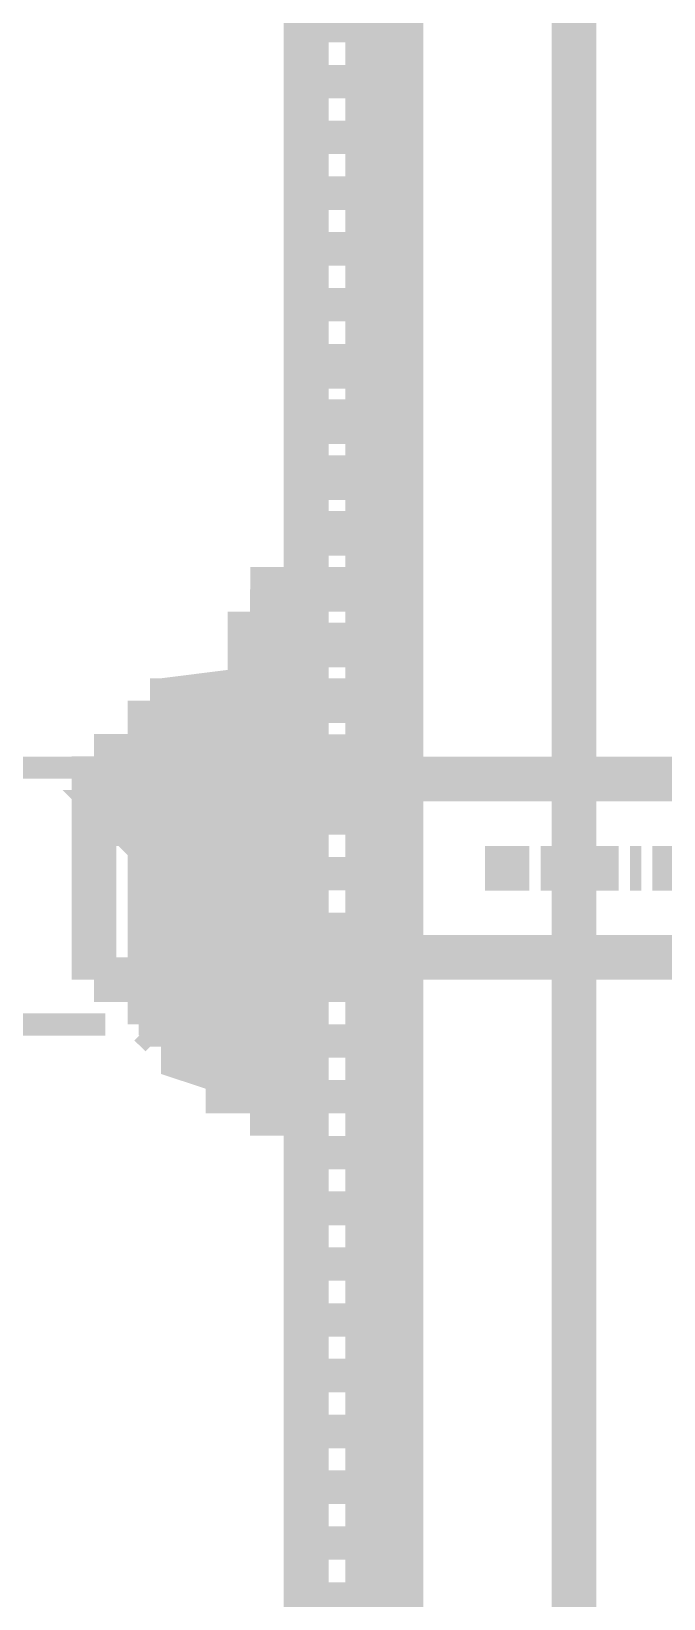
# Model space of a CAD drawing. Extents: x 0.4 to 11.4, y 0.4 to 16.2.
# Drawn here: x 3.1651 to 3.2595, y 8.767 to 9.0011 of the extents above; entities that cross this region are included whole.
import ezdxf

# ---------------------------------------------------------------- set-up
doc = ezdxf.new("R2010")
doc.units = 0
doc.header["$MEASUREMENT"] = 0

msp = doc.modelspace()

# ---------------------------------------------------------------- linework, layer by layer
at = {"color": 0}
for points, const_width in [([(3.21778, 12.6895), (3.21778, 5.34446)], 0.01167), ([(3.20611, 8.70443), (3.20611, 10.3578)], 0.00667), ([(3.2461, 8.70942), (3.2461, 10.3544)], 0.00667), ([(3.20942, 8.99946), (3.20942, 9.00444)], 0.00667), ([(3.20942, 8.9911), (3.20942, 8.9961)], 0.00667), ([(3.20942, 8.98281), (3.20942, 8.98779)], 0.00667), ([(3.20942, 8.97444), (3.20942, 8.97944)], 0.00667), ([(3.20942, 8.9661), (3.20942, 8.97114)], 0.00667), ([(3.20942, 8.95779), (3.20942, 8.96278)], 0.00667), ([(3.20942, 8.94775), (3.20942, 8.95443)], 0.00667), ([(3.20942, 8.93946), (3.20942, 8.94612)], 0.00667), ([(3.20942, 8.9311), (3.20942, 8.93778)], 0.00667), ([(3.20942, 8.92279), (3.20942, 8.92947)], 0.00667), ([(3.20942, 8.91444), (3.20942, 8.92111)], 0.00667), ([(3.20111, 8.91276), (3.20111, 8.91775), (3.20611, 8.91775), (3.20611, 8.91276)], 0.00667), ([(3.19943, 8.91444), (3.19775, 8.91444)], 0.00667), ([(3.19775, 8.83946), (3.19775, 8.91444)], 0.00667), ([(3.19943, 8.83946), (3.20611, 8.83946), (3.20611, 8.91444), (3.19943, 8.91444)], 0.00667), ([(3.19943, 8.91444), (3.19943, 8.83946)], 0.00667), ([(3.20611, 8.91114), (3.19775, 8.91114)], 0.00667), ([(3.20611, 8.91276), (3.20111, 8.91276)], 0.00667), ([(3.20942, 8.90608), (3.20942, 8.91276)], 0.00667), ([(3.20611, 8.90944), (3.20443, 8.90944)], 0.00667), ([(3.20443, 8.90278), (3.20443, 8.90944)], 0.00667), ([(3.20611, 8.84446), (3.20111, 8.84446), (3.20111, 8.90776), (3.20611, 8.90776)], 0.00667), ([(3.20611, 8.84446), (3.20611, 8.90776)], 0.00667), ([(3.19943, 8.90608), (3.19775, 8.90608), (3.19613, 8.90608)], 0.00667), ([(3.19943, 8.90608), (3.19775, 8.90608)], 0.00667), ([(3.20281, 8.90608), (3.20111, 8.90608)], 0.00667), ([(3.20443, 8.90608), (3.20281, 8.90608)], 0.00667), ([(3.20281, 8.90608), (3.20281, 8.89947)], 0.00667), ([(3.20779, 8.90608), (3.20611, 8.90608), (3.20443, 8.90608)], 0.00667), ([(3.20942, 8.89779), (3.20942, 8.90446)], 0.00667), ([(3.19775, 8.90278), (3.18446, 8.9011)], 0.00667), ([(3.19775, 8.90278), (3.19943, 8.90278)], 0.00667), ([(3.18446, 8.9011), (3.18278, 8.9011)], 0.00667), ([(3.18446, 8.9011), (3.18278, 8.9011)], 0.00667), ([(3.18278, 8.9011), (3.18278, 8.85275)], 0.00667), ([(3.18608, 8.89947), (3.18446, 8.89947), (3.18446, 8.9011)], 0.00667), ([(3.18446, 8.9011), (3.18446, 8.89779)], 0.00667), ([(3.18446, 8.9011), (3.18446, 8.85113)], 0.00667), ([(3.18446, 8.89947), (3.18446, 8.89279)], 0.00667), ([(3.18946, 8.9011), (3.18608, 8.89947)], 0.00667), ([(3.18946, 8.9011), (3.18608, 8.89947)], 0.00667), ([(3.18608, 8.89279), (3.18608, 8.89947)], 0.00667), ([(3.18608, 8.89947), (3.18608, 8.89442)], 0.00667), ([(3.18608, 8.89947), (3.18608, 8.89442)], 0.00667), ([(3.19114, 8.89947), (3.19114, 8.89779), (3.19114, 8.89611), (3.19114, 8.89442)], 0.00667), ([(3.20281, 8.9011), (3.19775, 8.89947), (3.19276, 8.9011)], 0.00667), ([(3.19775, 8.89947), (3.19276, 8.9011)], 0.00667), ([(3.19775, 8.9011), (3.20611, 8.9011)], 0.00667), ([(3.19775, 8.9011), (3.19943, 8.9011)], 0.00667), ([(3.19775, 8.89947), (3.19775, 8.89442)], 0.00667), ([(3.19775, 8.89947), (3.19775, 8.89442)], 0.00667), ([(3.20443, 8.89442), (3.20443, 8.9011)], 0.00667), ([(3.19444, 8.89611), (3.19444, 8.89779), (3.19276, 8.89779), (3.19114, 8.89779), (3.18946, 8.89779), (3.18778, 8.89611), (3.18608, 8.89611)], 0.00667), ([(3.19114, 8.89779), (3.18946, 8.89779), (3.18946, 8.89611), (3.18778, 8.89611), (3.18778, 8.89442)], 0.00667), ([(3.19444, 8.89279), (3.19444, 8.89442), (3.19444, 8.89611), (3.19444, 8.89779)], 0.00667), ([(3.18608, 8.89611), (3.18608, 8.89111)], 0.00667), ([(3.18608, 8.89611), (3.18608, 8.89111)], 0.00667), ([(3.18778, 8.89611), (3.18778, 8.89111)], 0.00667), ([(3.19613, 8.89611), (3.19444, 8.89611)], 0.00667), ([(3.19444, 8.89611), (3.19444, 8.89111)], 0.00667), ([(3.19775, 8.89611), (3.19613, 8.89611)], 0.00667), ([(3.19613, 8.89611), (3.19613, 8.89111)], 0.00667), ([(3.19613, 8.89611), (3.19613, 8.89111)], 0.00667), ([(3.20281, 8.89611), (3.20281, 8.89111)], 0.00667), ([(3.20942, 8.88943), (3.20942, 8.89611)], 0.00667), ([(3.18278, 8.89279), (3.17443, 8.89279)], 0.00667), ([(3.17443, 8.85943), (3.17443, 8.89279), (3.17443, 8.86111)], 0.00667), ([(3.18608, 8.89279), (3.18278, 8.89279)], 0.00667), ([(3.18446, 8.89442), (3.18446, 8.88943)], 0.00667), ([(3.18946, 8.89279), (3.18608, 8.89279)], 0.00667), ([(3.18608, 8.89279), (3.18608, 8.88613)], 0.00667), ([(3.18608, 8.89279), (3.18608, 8.88613)], 0.00667), ([(3.19114, 8.89442), (3.18946, 8.89442), (3.18946, 8.89279), (3.18778, 8.89279), (3.18778, 8.89111)], 0.00667), ([(3.18778, 8.89442), (3.18946, 8.89279), (3.19114, 8.89111)], 0.00667), ([(3.18946, 8.89442), (3.18778, 8.89442)], 0.00667), ([(3.19613, 8.89279), (3.19444, 8.89279), (3.19276, 8.89279), (3.19276, 8.89111), (3.19114, 8.89111), (3.19114, 8.89279), (3.18946, 8.89279)], 0.00667), ([(3.18946, 8.89279), (3.18946, 8.88613)], 0.00667), ([(3.19276, 8.89442), (3.19114, 8.89442)], 0.00667), ([(3.19114, 8.89279), (3.19114, 8.89111), (3.19114, 8.88943)], 0.00667), ([(3.19444, 8.88943), (3.19444, 8.89111), (3.19444, 8.89279), (3.19444, 8.89442)], 0.00667), ([(3.19444, 8.89279), (3.19444, 8.88613)], 0.00667), ([(3.19775, 8.89442), (3.19613, 8.89442)], 0.00667), ([(3.19775, 8.88613), (3.19775, 8.89279)], 0.00667), ([(3.19775, 8.89279), (3.19775, 8.88613)], 0.00667), ([(3.20111, 8.89279), (3.20111, 8.89279), (3.19775, 8.89279)], 0.00667), ([(3.19775, 8.89279), (3.19775, 8.88613)], 0.00667), ([(3.19775, 8.89279), (3.19775, 8.88613)], 0.00667), ([(3.20111, 8.89279), (3.20111, 8.88613)], 0.00667), ([(3.20111, 8.89279), (3.20111, 8.88613)], 0.00667), ([(3.20443, 8.88613), (3.20443, 8.89279)], 0.00667), ([(3.17779, 8.88943), (3.17443, 8.88943), (3.17443, 8.89111)], 0.00667), ([(3.18778, 8.89111), (3.18946, 8.88943), (3.18946, 8.88781), (3.19114, 8.88781)], 0.00667), ([(3.18946, 8.89111), (3.18778, 8.89111)], 0.00667), ([(3.19276, 8.89111), (3.19114, 8.89111)], 0.00667), ([(3.19775, 8.89111), (3.19943, 8.89111)], 0.00667), ([(3.20111, 8.88943), (3.20111, 8.89111)], 0.00667), ([(3.17779, 8.89111), (3.05279, 8.89111)], 0.00333), ([(3.17443, 8.88943), (3.17443, 8.88613)], 0.00667), ([(3.18608, 8.88943), (3.1811, 8.88943)], 0.00667), ([(3.18446, 8.88943), (3.18446, 8.88276)], 0.00667), ([(3.18608, 8.88276), (3.18608, 8.88943)], 0.00667), ([(3.18608, 8.88781), (3.18608, 8.88276)], 0.00667), ([(3.18608, 8.88781), (3.18608, 8.88276)], 0.00667), ([(3.18778, 8.88781), (3.18778, 8.88276)], 0.00667), ([(3.19444, 8.88943), (3.18946, 8.88943)], 0.00667), ([(3.19444, 8.88781), (3.19444, 8.88276)], 0.00667), ([(3.38276, 8.88943), (3.19613, 8.88943)], 0.00667), ([(3.19613, 8.88781), (3.19613, 8.88276)], 0.00667), ([(3.19613, 8.88781), (3.19613, 8.88276)], 0.00667), ([(3.20111, 8.88943), (3.19775, 8.88943)], 0.00667), ([(3.20111, 8.88943), (3.20111, 8.88613)], 0.00667), ([(3.20281, 8.88781), (3.20281, 8.88276)], 0.00667), ([(3.17779, 8.88444), (3.17779, 8.88613)], 0.00667), ([(3.17947, 8.88444), (3.1811, 8.88444), (3.1811, 8.88613)], 0.00667), ([(3.18446, 8.88613), (3.18446, 8.88276)], 0.00667), ([(3.19114, 8.88613), (3.18946, 8.88613), (3.18946, 8.88444), (3.18778, 8.88276)], 0.00667), ([(3.20942, 8.88112), (3.20942, 8.88613)], 0.00667), ([(3.1811, 8.88444), (3.17947, 8.88276)], 0.00667), ([(3.19114, 8.88444), (3.19114, 8.88276)], 0.00667), ([(3.19444, 8.87944), (3.19444, 8.88112), (3.19444, 8.88276), (3.19444, 8.88444)], 0.00667), ([(3.17443, 8.88276), (3.17443, 8.87776)], 0.00667), ([(3.19114, 8.87776), (3.19114, 8.88276), (3.18278, 8.88276)], 0.00667), ([(3.18608, 8.88276), (3.18608, 8.87776)], 0.00667), ([(3.18608, 8.88276), (3.18608, 8.87776)], 0.00667), ([(3.18778, 8.88276), (3.18778, 8.88112), (3.18946, 8.88112), (3.18946, 8.87944), (3.19114, 8.87944)], 0.00667), ([(3.18946, 8.88276), (3.18778, 8.88276)], 0.00667), ([(3.18946, 8.88276), (3.18946, 8.87776)], 0.00667), ([(3.19276, 8.88276), (3.19114, 8.88276)], 0.00667), ([(3.19114, 8.88112), (3.19114, 8.87944)], 0.00667), ([(3.19444, 8.88276), (3.19444, 8.87776)], 0.00667), ([(3.19775, 8.87776), (3.19775, 8.88276)], 0.00667), ([(3.19775, 8.88276), (3.19775, 8.87776)], 0.00667), ([(3.19775, 8.88276), (3.19775, 8.87776)], 0.00667), ([(3.19775, 8.88276), (3.19775, 8.87776)], 0.00667), ([(3.20111, 8.88276), (3.20111, 8.87776)], 0.00667), ([(3.20111, 8.88276), (3.20111, 8.87776)], 0.00667), ([(3.20111, 8.88276), (3.20111, 8.87776)], 0.00667), ([(3.20443, 8.87776), (3.20443, 8.88276)], 0.00667), ([(3.18608, 8.87944), (3.18608, 8.87446)], 0.00667), ([(3.18608, 8.87944), (3.18608, 8.87446)], 0.00667), ([(3.18778, 8.87944), (3.18778, 8.87446)], 0.00667), ([(3.19444, 8.87944), (3.19444, 8.87446)], 0.00667), ([(3.19613, 8.87944), (3.19613, 8.87446)], 0.00667), ([(3.19613, 8.87944), (3.19613, 8.87446)], 0.00667), ([(3.20281, 8.87944), (3.20281, 8.87446)], 0.00667), ([(3.20942, 8.87278), (3.20942, 8.87776)], 0.00667), ([(3.23281, 8.87608), (3.23443, 8.87608), (3.23611, 8.87608), (3.23779, 8.87608), (3.23942, 8.87608)], 0.00667), ([(3.2411, 8.87608), (3.24278, 8.87608)], 0.00667), ([(3.24447, 8.87608), (3.2461, 8.87608), (3.24778, 8.87608), (3.24946, 8.87608), (3.25108, 8.87608), (3.25276, 8.87608)], 0.00667), ([(3.25444, 8.87608), (3.25612, 8.87608)], 0.00667), ([(3.25776, 8.87608), (3.25944, 8.87608), (3.26112, 8.87608), (3.26281, 8.87608), (3.26443, 8.87608), (3.26611, 8.87608)], 0.00667), ([(3.17443, 8.87446), (3.17443, 8.86947)], 0.00667), ([(3.18608, 8.87446), (3.18608, 8.86947)], 0.00667), ([(3.18608, 8.87446), (3.18608, 8.86947)], 0.00667), ([(3.19114, 8.87446), (3.18946, 8.87446), (3.18946, 8.87278), (3.18778, 8.87278), (3.18778, 8.8711)], 0.00667), ([(3.18946, 8.87446), (3.18946, 8.86947)], 0.00667), ([(3.19114, 8.86947), (3.19114, 8.87446)], 0.00667), ([(3.19114, 8.87446), (3.19114, 8.87278), (3.19114, 8.8711)], 0.00667), ([(3.19444, 8.87446), (3.19444, 8.86947)], 0.00667), ([(3.19775, 8.86947), (3.19775, 8.87446)], 0.00667), ([(3.19775, 8.87446), (3.19775, 8.86947)], 0.00667), ([(3.19775, 8.87446), (3.19775, 8.86947)], 0.00667), ([(3.19775, 8.87446), (3.19775, 8.86947)], 0.00667), ([(3.20111, 8.87446), (3.20111, 8.86947)], 0.00667), ([(3.20111, 8.87446), (3.20111, 8.86947)], 0.00667), ([(3.20111, 8.87446), (3.20111, 8.86947)], 0.00667), ([(3.20443, 8.86947), (3.20443, 8.87446)], 0.00667), ([(3.19444, 8.86778), (3.19444, 8.86947), (3.19444, 8.8711), (3.19444, 8.87278)], 0.00667), ([(3.19114, 8.86947), (3.18278, 8.86947)], 0.00667), ([(3.18446, 8.86947), (3.18446, 8.86279)], 0.00667), ([(3.18446, 8.86947), (3.18446, 8.86778)], 0.00667), ([(3.18608, 8.8711), (3.18608, 8.8661)], 0.00667), ([(3.18608, 8.8711), (3.18608, 8.8661)], 0.00667), ([(3.18608, 8.86279), (3.18608, 8.86947)], 0.00667), ([(3.18778, 8.8711), (3.18778, 8.86947), (3.18946, 8.86947), (3.18946, 8.86778), (3.19114, 8.86778)], 0.00667), ([(3.18946, 8.8711), (3.18778, 8.8711)], 0.00667), ([(3.18778, 8.8711), (3.18778, 8.8661)], 0.00667), ([(3.19276, 8.8711), (3.19114, 8.8711)], 0.00667), ([(3.19114, 8.86947), (3.19114, 8.86778)], 0.00667), ([(3.19444, 8.8711), (3.19444, 8.8661)], 0.00667), ([(3.19613, 8.8711), (3.19613, 8.8661)], 0.00667), ([(3.19613, 8.8711), (3.19613, 8.8661)], 0.00667), ([(3.20281, 8.8711), (3.20281, 8.8661)], 0.00667), ([(3.20942, 8.86442), (3.20942, 8.86947)], 0.00667), ([(3.17443, 8.8661), (3.17443, 8.86279)], 0.00667), ([(3.18446, 8.86442), (3.18446, 8.85943)], 0.00667), ([(3.18608, 8.8661), (3.18608, 8.86111)], 0.00667), ([(3.18608, 8.8661), (3.18608, 8.86111)], 0.00667), ([(3.19114, 8.86442), (3.18946, 8.86442), (3.18946, 8.86279), (3.18778, 8.86279), (3.18778, 8.86111)], 0.00667), ([(3.18946, 8.8661), (3.18946, 8.85943)], 0.00667), ([(3.19114, 8.86442), (3.19114, 8.86279)], 0.00667), ([(3.19444, 8.8661), (3.19444, 8.85943)], 0.00667), ([(3.19444, 8.85943), (3.19444, 8.86111), (3.19444, 8.86279), (3.19444, 8.86442)], 0.00667), ([(3.19775, 8.86111), (3.19775, 8.8661)], 0.00667), ([(3.19775, 8.8661), (3.19775, 8.86111)], 0.00667), ([(3.19775, 8.8661), (3.19775, 8.86111)], 0.00667), ([(3.19775, 8.8661), (3.19775, 8.86111)], 0.00667), ([(3.20111, 8.8661), (3.20111, 8.85943)], 0.00667), ([(3.20111, 8.8661), (3.20111, 8.86111)], 0.00667), ([(3.20111, 8.8661), (3.20111, 8.86279)], 0.00667), ([(3.20443, 8.86111), (3.20443, 8.8661)], 0.00667), ([(3.17443, 8.86279), (3.17779, 8.86279)], 0.00667), ([(3.17947, 8.86279), (3.17947, 8.86111)], 0.00667), ([(3.1811, 8.86279), (3.18608, 8.86279)], 0.00667), ([(3.18608, 8.86279), (3.18608, 8.85612)], 0.00667), ([(3.18608, 8.86279), (3.18608, 8.85612)], 0.00667), ([(3.18778, 8.86279), (3.18778, 8.85612)], 0.00667), ([(3.18946, 8.86279), (3.19444, 8.86279)], 0.00667), ([(3.19444, 8.86279), (3.19444, 8.85612)], 0.00667), ([(3.38276, 8.86279), (3.19613, 8.86279)], 0.00667), ([(3.19613, 8.86279), (3.19613, 8.85612)], 0.00667), ([(3.19613, 8.86279), (3.19613, 8.85612)], 0.00667), ([(3.19775, 8.86279), (3.19943, 8.86279)], 0.00667), ([(3.19775, 8.86279), (3.20111, 8.86279)], 0.00667), ([(3.20281, 8.86279), (3.20281, 8.85781)], 0.00667), ([(3.17443, 8.86111), (3.17443, 8.85943)], 0.00667), ([(3.18446, 8.86111), (3.18446, 8.85275)], 0.00667), ([(3.18608, 8.85275), (3.18608, 8.86111)], 0.00667), ([(3.19444, 8.85943), (3.19444, 8.86111), (3.19276, 8.86111), (3.19114, 8.86111), (3.18946, 8.86111), (3.18946, 8.85943), (3.18608, 8.85943)], 0.00667), ([(3.18778, 8.86111), (3.18946, 8.85943), (3.18946, 8.85781), (3.19114, 8.85781)], 0.00667), ([(3.18946, 8.86111), (3.18778, 8.86111)], 0.00667), ([(3.19114, 8.86111), (3.18946, 8.86111), (3.18946, 8.85943), (3.18778, 8.85943), (3.18778, 8.85781)], 0.00667), ([(3.19276, 8.86111), (3.19114, 8.86111)], 0.00667), ([(3.19114, 8.86111), (3.19114, 8.85943)], 0.00667), ([(3.19114, 8.86111), (3.19114, 8.85943)], 0.00667), ([(3.19444, 8.85612), (3.19444, 8.85781), (3.19444, 8.85943), (3.19444, 8.86111)], 0.00667), ([(3.20111, 8.85943), (3.20111, 8.86111)], 0.00667), ([(3.20942, 8.85612), (3.20942, 8.86111)], 0.00667), ([(3.17443, 8.85943), (3.17611, 8.85943)], 0.00667), ([(3.17611, 8.85943), (3.1811, 8.85943)], 0.00667), ([(3.17611, 8.85943), (3.17611, 8.85943), (3.17611, 8.85943), (3.17611, 8.85943), (3.17611, 8.85943), (3.17611, 8.85943), (3.17611, 8.85943), (3.17611, 8.85943), (3.17611, 8.85943), (3.17611, 8.85943), (3.17611, 8.85943), (3.17611, 8.85943), (3.17611, 8.85943), (3.17611, 8.85943), (3.17611, 8.85943), (3.17611, 8.85943), (3.17611, 8.85943), (3.17611, 8.85943), (3.17611, 8.85943), (3.17611, 8.85943), (3.17611, 8.85943), (3.17611, 8.85943), (3.17611, 8.85943), (3.17611, 8.85943), (3.17611, 8.85943), (3.17611, 8.85943), (3.17611, 8.85943), (3.17611, 8.85943), (3.17611, 8.85943), (3.17779, 8.85943), (3.17779, 8.85943), (3.17779, 8.85943), (3.17779, 8.85943), (3.17779, 8.85943), (3.17779, 8.85943), (3.17779, 8.85943), (3.17779, 8.85943), (3.17779, 8.85943), (3.17779, 8.85943), (3.17779, 8.85943), (3.17779, 8.85943), (3.17779, 8.85943), (3.17779, 8.85943), (3.17779, 8.85943), (3.17779, 8.85943), (3.17779, 8.85943), (3.17779, 8.85943), (3.17779, 8.85943), (3.17779, 8.85943), (3.17779, 8.85943), (3.17779, 8.85943), (3.17779, 8.85943), (3.17779, 8.85943), (3.17779, 8.85943), (3.17779, 8.85943), (3.17779, 8.85943), (3.17779, 8.85943), (3.17779, 8.85943), (3.17947, 8.85943), (3.17947, 8.85943), (3.17947, 8.85943), (3.17947, 8.85943), (3.17947, 8.85943), (3.17947, 8.85943), (3.17947, 8.85943), (3.17947, 8.85943), (3.17947, 8.85943), (3.17947, 8.85943), (3.17947, 8.85943), (3.17947, 8.85943), (3.17947, 8.85943), (3.17947, 8.85943), (3.17947, 8.85943), (3.17947, 8.85943), (3.17947, 8.85943), (3.17947, 8.85943), (3.17947, 8.85943), (3.17947, 8.85943), (3.17947, 8.85943), (3.17947, 8.85943), (3.17947, 8.85943), (3.17947, 8.85943), (3.17947, 8.85943), (3.17947, 8.85943), (3.17947, 8.85943), (3.17947, 8.85943), (3.1811, 8.85943), (3.1811, 8.85943), (3.1811, 8.85943), (3.1811, 8.85943), (3.1811, 8.85943), (3.1811, 8.85943), (3.1811, 8.85943), (3.1811, 8.85943), (3.1811, 8.85943), (3.1811, 8.85943), (3.1811, 8.85943), (3.1811, 8.85943), (3.1811, 8.85943), (3.1811, 8.85943), (3.1811, 8.85943), (3.1811, 8.85943), (3.1811, 8.85943), (3.1811, 8.85943), (3.1811, 8.85943), (3.1811, 8.85943), (3.1811, 8.85943), (3.1811, 8.85943), (3.1811, 8.85943), (3.1811, 8.85943), (3.1811, 8.85943), (3.1811, 8.85943), (3.1811, 8.85943), (3.1811, 8.85943), (3.1811, 8.85943), (3.1811, 8.85943), (3.1811, 8.85943), (3.1811, 8.85943), (3.1811, 8.85943), (3.1811, 8.85943), (3.1811, 8.85943), (3.1811, 8.85943), (3.1811, 8.85943), (3.1811, 8.85943), (3.1811, 8.85943), (3.1811, 8.85943), (3.1811, 8.85943), (3.1811, 8.85943), (3.1811, 8.85943), (3.1811, 8.85943), (3.1811, 8.85943)], 0.00667), ([(3.17947, 8.85943), (3.17947, 8.85943), (3.17947, 8.85943), (3.17947, 8.85943), (3.17947, 8.85943), (3.17947, 8.85943), (3.17947, 8.85943), (3.17947, 8.85943), (3.17947, 8.85943), (3.17947, 8.85943), (3.17947, 8.85943), (3.17947, 8.85943), (3.17947, 8.85943), (3.17947, 8.85943), (3.17779, 8.85943), (3.17779, 8.85943), (3.17779, 8.85943), (3.17779, 8.85943), (3.17779, 8.85943), (3.17779, 8.85943), (3.17779, 8.85943), (3.17779, 8.85943), (3.17779, 8.85943), (3.17779, 8.85943), (3.17779, 8.85943), (3.17779, 8.85943), (3.17779, 8.85943), (3.17779, 8.85943), (3.17779, 8.85943), (3.17779, 8.85943), (3.17779, 8.85943), (3.17779, 8.85943), (3.17779, 8.85943), (3.17779, 8.85943), (3.17779, 8.85943), (3.17779, 8.85943), (3.17779, 8.85943), (3.17779, 8.85943), (3.17779, 8.85943), (3.17779, 8.85943), (3.17779, 8.85943), (3.17779, 8.85943), (3.17779, 8.85943), (3.17779, 8.85943), (3.17779, 8.85943), (3.17779, 8.85943), (3.17779, 8.85943), (3.17779, 8.85943), (3.17779, 8.85943), (3.17779, 8.85943), (3.17779, 8.85943), (3.17779, 8.85943), (3.17779, 8.85943), (3.17779, 8.85943), (3.17779, 8.85943), (3.17779, 8.85943), (3.17779, 8.85943), (3.17779, 8.85943), (3.17779, 8.85943), (3.17779, 8.85943), (3.17779, 8.85943), (3.17779, 8.85943), (3.17779, 8.85943), (3.17779, 8.85943), (3.17779, 8.85943), (3.17779, 8.85943), (3.17779, 8.85943), (3.17779, 8.85943), (3.17779, 8.85943), (3.17779, 8.85943), (3.17779, 8.85943), (3.17779, 8.85943), (3.17779, 8.85943), (3.17779, 8.85943), (3.17779, 8.85943), (3.17779, 8.85943), (3.17611, 8.85943), (3.17611, 8.85943), (3.17611, 8.85943), (3.17611, 8.85943), (3.17611, 8.85943), (3.17611, 8.85943), (3.17611, 8.85943), (3.17611, 8.85943), (3.17611, 8.85943), (3.17611, 8.85943), (3.17611, 8.85943), (3.17611, 8.85943), (3.17611, 8.85943), (3.17611, 8.85943), (3.17611, 8.85943), (3.17611, 8.85943), (3.17611, 8.85943), (3.17611, 8.85943), (3.17611, 8.85943), (3.17611, 8.85943), (3.17611, 8.85943), (3.17611, 8.85943), (3.17611, 8.85943), (3.17611, 8.85943), (3.17611, 8.85943), (3.17611, 8.85943), (3.17611, 8.85943), (3.17611, 8.85943), (3.17611, 8.85943), (3.17611, 8.85943), (3.17611, 8.85943), (3.17611, 8.85943), (3.17611, 8.85943), (3.17611, 8.85943), (3.17611, 8.85943), (3.17611, 8.85943), (3.17611, 8.85943), (3.17611, 8.85943), (3.17611, 8.85943), (3.17611, 8.85943), (3.17611, 8.85943), (3.17611, 8.85943), (3.17611, 8.85943), (3.17611, 8.85943), (3.17611, 8.85943), (3.17611, 8.85943), (3.17611, 8.85943), (3.17611, 8.85943), (3.17611, 8.85943), (3.17611, 8.85943), (3.17611, 8.85943), (3.17611, 8.85943), (3.17611, 8.85943), (3.17611, 8.85943), (3.17611, 8.85943)], 0.00667), ([(3.17779, 8.85943), (3.1811, 8.85943)], 0.00667), ([(3.1811, 8.85943), (3.17947, 8.85943), (3.17779, 8.85943)], 0.00667), ([(3.1811, 8.85943), (3.18278, 8.85943)], 0.00667), ([(3.18278, 8.85943), (3.18608, 8.85943)], 0.00667), ([(3.18608, 8.85943), (3.18608, 8.85781)], 0.00667), ([(3.18608, 8.85781), (3.18608, 8.85444)], 0.00667), ([(3.18608, 8.85781), (3.18608, 8.85275)], 0.00667), ([(3.18778, 8.85781), (3.18778, 8.85612), (3.18946, 8.85612), (3.18946, 8.85444), (3.19114, 8.85444)], 0.00667), ([(3.18946, 8.85781), (3.18778, 8.85781)], 0.00667), ([(3.19276, 8.85781), (3.19114, 8.85781)], 0.00667), ([(3.19114, 8.85781), (3.19114, 8.85612), (3.19114, 8.85444)], 0.00667), ([(3.19444, 8.85943), (3.19613, 8.85943)], 0.00667), ([(3.19613, 8.85781), (3.19775, 8.85943)], 0.00667), ([(3.19775, 8.85943), (3.20111, 8.85943)], 0.00667), ([(3.19775, 8.85275), (3.19775, 8.85781)], 0.00667), ([(3.19775, 8.85781), (3.19775, 8.85275)], 0.00667), ([(3.19775, 8.85781), (3.19775, 8.85275)], 0.00667), ([(3.19775, 8.85781), (3.19775, 8.85444)], 0.00667), ([(3.20443, 8.85275), (3.20443, 8.85781)], 0.00667), ([(3.18446, 8.85612), (3.18446, 8.85275)], 0.00667), ([(3.18608, 8.85612), (3.18778, 8.85612)], 0.00667), ([(3.18778, 8.85612), (3.18946, 8.85612), (3.18946, 8.85444), (3.19114, 8.85444), (3.19276, 8.85444), (3.19444, 8.85612), (3.19613, 8.85612)], 0.00667), ([(3.19613, 8.85612), (3.19775, 8.85612)], 0.00667), ([(3.18278, 8.85275), (3.18446, 8.85275)], 0.00667), ([(3.18278, 8.85275), (3.18446, 8.85113)], 0.00667), ([(3.18446, 8.85275), (3.18608, 8.85275)], 0.00667), ([(3.18608, 8.85444), (3.18608, 8.85275)], 0.00667), ([(3.18608, 8.85275), (3.18946, 8.85275)], 0.00667), ([(3.18608, 8.85275), (3.18946, 8.85275)], 0.00667), ([(3.19276, 8.85275), (3.19775, 8.85275)], 0.00667), ([(3.19276, 8.85275), (3.19775, 8.85275)], 0.00667), ([(3.19775, 8.85275), (3.19775, 8.85444)], 0.00667), ([(3.20611, 8.85275), (3.19775, 8.85275)], 0.00667), ([(3.19775, 8.85275), (3.20281, 8.85275)], 0.00667), ([(3.19775, 8.85275), (3.19943, 8.85275)], 0.00667), ([(3.20281, 8.85444), (3.20281, 8.84776)], 0.00667), ([(3.20942, 8.84776), (3.20942, 8.85275)], 0.00667), ([(3.17611, 8.85275), (3.05279, 8.85275)], 0.00333), ([(3.18446, 8.85113), (3.18778, 8.85113)], 0.00667), ([(3.19775, 8.85113), (3.18778, 8.85113), (3.18778, 8.84776), (3.19775, 8.84446)], 0.00667), ([(3.19775, 8.85113), (3.19943, 8.85113)], 0.00667), ([(3.20443, 8.84278), (3.20443, 8.84944)], 0.00667), ([(3.19444, 8.84614), (3.19444, 8.84446)], 0.00667), ([(3.19943, 8.84776), (3.19775, 8.84776), (3.19613, 8.84776)], 0.00667), ([(3.19613, 8.84614), (3.19613, 8.84446)], 0.00667), ([(3.19775, 8.84776), (3.19943, 8.84776)], 0.00667), ([(3.20281, 8.84776), (3.20111, 8.84776)], 0.00667), ([(3.20281, 8.84776), (3.20443, 8.84776)], 0.00667), ([(3.20779, 8.84776), (3.20611, 8.84776), (3.20443, 8.84776)], 0.00667), ([(3.19444, 8.84446), (3.19444, 8.84278), (3.19444, 8.84278), (3.19444, 8.84278)], 0.00667), ([(3.19613, 8.84278), (3.19444, 8.84278), (3.19444, 8.84446), (3.19444, 8.84446)], 0.00667), ([(3.19444, 8.84446), (3.19613, 8.84278)], 0.00667), ([(3.19444, 8.84446), (3.19613, 8.84446)], 0.00667), ([(3.19613, 8.84278), (3.19613, 8.84446)], 0.00667), ([(3.19775, 8.84446), (3.19943, 8.84446)], 0.00667), ([(3.20942, 8.83946), (3.20942, 8.84446)], 0.00667), ([(3.19775, 8.84278), (3.20611, 8.84278)], 0.00667), ([(3.19775, 8.8411), (3.19943, 8.8411)], 0.00667), ([(3.20443, 8.84278), (3.20611, 8.84278)], 0.00667), ([(3.19775, 8.83946), (3.19943, 8.83946)], 0.00667), ([(3.20942, 8.83111), (3.20942, 8.8361)], 0.00667), ([(3.20942, 8.82275), (3.20942, 8.82781)], 0.00667), ([(3.20942, 8.81446), (3.20942, 8.81944)], 0.00667), ([(3.20942, 8.8061), (3.20942, 8.81108)], 0.00667), ([(3.20942, 8.79779), (3.20942, 8.80279)], 0.00667), ([(3.20942, 8.78944), (3.20942, 8.79443)], 0.00667), ([(3.20942, 8.78108), (3.20942, 8.78614)], 0.00667), ([(3.20942, 8.77279), (3.20942, 8.77778)], 0.00667), ([(3.20942, 8.76443), (3.20942, 8.76942)], 0.00667)]:
    msp.add_lwpolyline(points, dxfattribs=dict(at, const_width=const_width))
for points, const_width in [([(3.18608, 8.89947), (3.18608, 8.89947)], 0.00667), ([(3.19775, 8.89947), (3.19775, 8.89947)], 0.00667), ([(3.19775, 8.89442), (3.19775, 8.89947), (3.19775, 8.89442)], 0.00667), ([(3.19775, 8.89947), (3.19775, 8.89947)], 0.00667), ([(3.18608, 8.89611), (3.18608, 8.89611)], 0.00667), ([(3.17443, 8.89279), (3.17443, 8.89279)], 0.00667), ([(3.18608, 8.89442), (3.18608, 8.89442)], 0.00667), ([(3.19114, 8.89442), (3.19114, 8.89442)], 0.00667), ([(3.19114, 8.89279), (3.19114, 8.89279)], 0.00667), ([(3.19444, 8.89442), (3.19444, 8.89442)], 0.00667), ([(3.19114, 8.89111), (3.19114, 8.89111)], 0.00667), ([(3.19444, 8.89111), (3.19444, 8.89111)], 0.00667), ([(3.17947, 8.88781), (3.17947, 8.88781), (3.17947, 8.88781), (3.17947, 8.88781), (3.17947, 8.88781), (3.17947, 8.88781), (3.17947, 8.88781), (3.17947, 8.88781), (3.17947, 8.88781), (3.17947, 8.88781), (3.17947, 8.88781), (3.17947, 8.88781), (3.17947, 8.88781), (3.17947, 8.88781), (3.17947, 8.88781), (3.17947, 8.88781), (3.17947, 8.88781), (3.17947, 8.88781), (3.17947, 8.88781), (3.17947, 8.88781), (3.17947, 8.88781), (3.17947, 8.88781), (3.17947, 8.88781), (3.17947, 8.88781), (3.17947, 8.88613), (3.17947, 8.88613), (3.17947, 8.88613), (3.17947, 8.88613), (3.17947, 8.88613), (3.17947, 8.88613), (3.17947, 8.88613), (3.17947, 8.88613), (3.17947, 8.88613), (3.17947, 8.88613), (3.17947, 8.88613), (3.17947, 8.88613), (3.17947, 8.88613), (3.17947, 8.88613), (3.17947, 8.88613), (3.17947, 8.88613), (3.17947, 8.88613), (3.17947, 8.88613), (3.1811, 8.88613), (3.1811, 8.88613), (3.1811, 8.88613), (3.1811, 8.88613), (3.1811, 8.88613), (3.1811, 8.88613), (3.1811, 8.88613), (3.1811, 8.88613), (3.1811, 8.88613), (3.1811, 8.88613), (3.1811, 8.88613), (3.1811, 8.88613), (3.1811, 8.88613), (3.1811, 8.88613), (3.1811, 8.88613), (3.1811, 8.88613), (3.1811, 8.88613), (3.1811, 8.88613), (3.1811, 8.88613), (3.1811, 8.88613), (3.1811, 8.88613), (3.1811, 8.88613), (3.1811, 8.88613), (3.1811, 8.88613), (3.1811, 8.88613), (3.1811, 8.88613), (3.1811, 8.88613), (3.1811, 8.88613), (3.1811, 8.88613), (3.1811, 8.88613), (3.1811, 8.88613), (3.1811, 8.88613), (3.1811, 8.88613), (3.1811, 8.88613), (3.1811, 8.88613), (3.1811, 8.88613), (3.1811, 8.88613), (3.1811, 8.88613), (3.1811, 8.88613), (3.1811, 8.88613), (3.1811, 8.88613), (3.1811, 8.88613), (3.1811, 8.88613), (3.1811, 8.88613), (3.1811, 8.88613), (3.1811, 8.88613), (3.1811, 8.88613), (3.1811, 8.88613), (3.1811, 8.88613), (3.1811, 8.88613), (3.1811, 8.88613), (3.1811, 8.88613), (3.1811, 8.88613), (3.1811, 8.88613), (3.1811, 8.88613), (3.1811, 8.88613), (3.1811, 8.88613), (3.1811, 8.88613), (3.1811, 8.88613), (3.1811, 8.88613), (3.1811, 8.88613), (3.1811, 8.88613), (3.1811, 8.88613), (3.1811, 8.88613), (3.1811, 8.88613), (3.1811, 8.88613), (3.1811, 8.88613), (3.1811, 8.88613), (3.1811, 8.88613), (3.1811, 8.88613), (3.1811, 8.88613), (3.1811, 8.88613), (3.1811, 8.88444), (3.1811, 8.88444), (3.1811, 8.88444), (3.1811, 8.88444), (3.1811, 8.88444), (3.1811, 8.88444), (3.1811, 8.88444), (3.1811, 8.88444), (3.1811, 8.88444), (3.1811, 8.88444), (3.1811, 8.88444), (3.1811, 8.88444), (3.1811, 8.88444), (3.1811, 8.88444), (3.1811, 8.88444), (3.1811, 8.88444), (3.1811, 8.88444), (3.1811, 8.88444), (3.1811, 8.88444), (3.1811, 8.88444), (3.1811, 8.88444), (3.1811, 8.88444), (3.1811, 8.88444), (3.1811, 8.88444), (3.1811, 8.88444), (3.1811, 8.88444), (3.1811, 8.88444), (3.1811, 8.88444), (3.1811, 8.88444), (3.1811, 8.88444), (3.1811, 8.88444), (3.1811, 8.88444), (3.1811, 8.88444), (3.1811, 8.88444), (3.1811, 8.88444), (3.1811, 8.88444), (3.1811, 8.88444), (3.1811, 8.88444), (3.1811, 8.88444), (3.1811, 8.88444), (3.1811, 8.88276), (3.1811, 8.88276), (3.1811, 8.88276), (3.1811, 8.88276), (3.1811, 8.88276), (3.1811, 8.88276), (3.1811, 8.88276), (3.1811, 8.88276), (3.1811, 8.88276), (3.1811, 8.88276), (3.1811, 8.88276), (3.1811, 8.88276), (3.1811, 8.88276), (3.1811, 8.88276), (3.1811, 8.88276), (3.1811, 8.88276), (3.1811, 8.88276), (3.1811, 8.88276), (3.1811, 8.88276), (3.1811, 8.88276), (3.1811, 8.88276), (3.17947, 8.88276), (3.17947, 8.88276), (3.17947, 8.88276), (3.17947, 8.88276), (3.17947, 8.88276), (3.17947, 8.88276), (3.17947, 8.88276), (3.17947, 8.88276), (3.17947, 8.88276), (3.17947, 8.88276), (3.17947, 8.88276), (3.17947, 8.88276), (3.17947, 8.88276), (3.17947, 8.88276), (3.17947, 8.88276), (3.17947, 8.88276), (3.17947, 8.88276), (3.17947, 8.88276), (3.17947, 8.88276), (3.17947, 8.88276), (3.17947, 8.88276), (3.17947, 8.88276), (3.17947, 8.88276), (3.17947, 8.88276), (3.17947, 8.88276), (3.17947, 8.88276), (3.17947, 8.88276), (3.17947, 8.88276), (3.17779, 8.88276), (3.17779, 8.88276), (3.17779, 8.88276), (3.17779, 8.88276), (3.17779, 8.88276), (3.17779, 8.88276), (3.17779, 8.88276), (3.17779, 8.88276), (3.17779, 8.88276), (3.17779, 8.88276), (3.17779, 8.88276), (3.17779, 8.88276), (3.17779, 8.88276), (3.17779, 8.88276), (3.17779, 8.88276), (3.17779, 8.88276), (3.17779, 8.88276), (3.17779, 8.88276), (3.17779, 8.88276), (3.17779, 8.88276), (3.17779, 8.88276), (3.17779, 8.88276), (3.17779, 8.88276), (3.17779, 8.88276), (3.17779, 8.88276), (3.17779, 8.88276), (3.17779, 8.88276), (3.17779, 8.88276), (3.17779, 8.88276), (3.17611, 8.88276), (3.17611, 8.88276), (3.17611, 8.88276), (3.17611, 8.88276), (3.17611, 8.88276), (3.17611, 8.88444), (3.17611, 8.88444), (3.17611, 8.88444), (3.17611, 8.88444), (3.17611, 8.88444), (3.17611, 8.88444), (3.17611, 8.88444), (3.17611, 8.88444), (3.17611, 8.88444), (3.17611, 8.88444), (3.17611, 8.88444), (3.17611, 8.88444), (3.17611, 8.88444), (3.17611, 8.88444), (3.17611, 8.88444), (3.17611, 8.88444), (3.17611, 8.88444), (3.17611, 8.88444), (3.17611, 8.88444), (3.17611, 8.88444), (3.17611, 8.88444), (3.17611, 8.88444), (3.17611, 8.88444), (3.17611, 8.88444), (3.17611, 8.88444), (3.17611, 8.88444), (3.17611, 8.88444), (3.17611, 8.88444), (3.17611, 8.88444), (3.17611, 8.88444), (3.17611, 8.88444), (3.17611, 8.88444), (3.17611, 8.88444), (3.17611, 8.88444), (3.17611, 8.88444), (3.17611, 8.88444), (3.17611, 8.88444), (3.17611, 8.88444), (3.17611, 8.88444), (3.17611, 8.88444), (3.17611, 8.88613), (3.17611, 8.88613), (3.17611, 8.88613), (3.17611, 8.88613), (3.17611, 8.88613), (3.17611, 8.88613), (3.17611, 8.88613), (3.17611, 8.88613), (3.17611, 8.88613), (3.17611, 8.88613), (3.17611, 8.88613), (3.17611, 8.88613), (3.17611, 8.88613), (3.17611, 8.88613), (3.17611, 8.88613), (3.17611, 8.88613), (3.17611, 8.88613), (3.17611, 8.88613), (3.17611, 8.88613), (3.17611, 8.88613), (3.17611, 8.88613), (3.17611, 8.88613), (3.17611, 8.88613), (3.17611, 8.88613), (3.17611, 8.88613), (3.17611, 8.88613), (3.17611, 8.88613), (3.17611, 8.88613), (3.17611, 8.88613), (3.17611, 8.88613), (3.17611, 8.88613), (3.17611, 8.88613), (3.17611, 8.88613), (3.17611, 8.88613), (3.17611, 8.88613), (3.17611, 8.88613), (3.17611, 8.88613), (3.17611, 8.88613), (3.17779, 8.88613), (3.17779, 8.88613), (3.17779, 8.88613), (3.17779, 8.88613), (3.17779, 8.88613), (3.17779, 8.88613), (3.17779, 8.88613), (3.17779, 8.88613), (3.17779, 8.88613), (3.17779, 8.88613), (3.17779, 8.88613), (3.17779, 8.88613), (3.17779, 8.88613), (3.17779, 8.88613), (3.17779, 8.88613), (3.17779, 8.88613), (3.17779, 8.88613), (3.17779, 8.88613), (3.17779, 8.88613), (3.17779, 8.88613), (3.17779, 8.88613), (3.17779, 8.88613), (3.17779, 8.88613), (3.17779, 8.88613), (3.17779, 8.88613), (3.17779, 8.88613), (3.17779, 8.88613), (3.17779, 8.88613), (3.17779, 8.88613), (3.17779, 8.88613), (3.17779, 8.88613), (3.17779, 8.88613), (3.17779, 8.88613), (3.17779, 8.88613), (3.17779, 8.88613), (3.17779, 8.88613), (3.17779, 8.88613), (3.17779, 8.88613), (3.17779, 8.88613), (3.17779, 8.88613), (3.17779, 8.88613), (3.17779, 8.88613), (3.17779, 8.88613), (3.17779, 8.88613), (3.17779, 8.88613), (3.17779, 8.88613), (3.17779, 8.88613), (3.17779, 8.88613), (3.17779, 8.88613), (3.17779, 8.88613), (3.17779, 8.88613), (3.17779, 8.88613), (3.17779, 8.88781), (3.17779, 8.88781), (3.17779, 8.88781), (3.17779, 8.88781), (3.17779, 8.88781), (3.17779, 8.88781), (3.17779, 8.88781), (3.17779, 8.88781), (3.17779, 8.88781), (3.17779, 8.88781), (3.17947, 8.88781), (3.17947, 8.88781), (3.17947, 8.88781), (3.17947, 8.88781), (3.17947, 8.88781), (3.17947, 8.88781), (3.17947, 8.88781), (3.17947, 8.88781), (3.17947, 8.88781), (3.17947, 8.88781), (3.17947, 8.88781), (3.17947, 8.88781), (3.17947, 8.88781), (3.17947, 8.88781)], 0.00667), ([(3.17611, 8.88444), (3.17611, 8.88613), (3.17611, 8.88613), (3.17611, 8.88613), (3.17779, 8.88613), (3.17779, 8.88613), (3.17779, 8.88781), (3.17779, 8.88781), (3.17947, 8.88781), (3.17947, 8.88781), (3.17947, 8.88781), (3.1811, 8.88613), (3.1811, 8.88613), (3.1811, 8.88613), (3.1811, 8.88613), (3.1811, 8.88613), (3.1811, 8.88444), (3.1811, 8.88444), (3.1811, 8.88444), (3.1811, 8.88444), (3.1811, 8.88276), (3.1811, 8.88276), (3.17947, 8.88276), (3.17947, 8.88276), (3.17947, 8.88276), (3.17779, 8.88276), (3.17779, 8.88276), (3.17779, 8.88276), (3.17779, 8.88276), (3.17611, 8.88444), (3.17611, 8.88444), (3.17611, 8.88444), (3.17611, 8.88444)], 0.00667), ([(3.19114, 8.88781), (3.19114, 8.88781)], 0.00667), ([(3.17779, 8.88444), (3.17947, 8.88276), (3.17947, 8.88444), (3.17779, 8.88444)], 0.00667), ([(3.17947, 8.88613), (3.17947, 8.88613), (3.17779, 8.88613), (3.17947, 8.88613)], 0.00667), ([(3.1811, 8.88613), (3.17947, 8.88613), (3.1811, 8.88613)], 0.00667), ([(3.19114, 8.88613), (3.19114, 8.88613)], 0.00667), ([(3.17611, 8.88444), (3.17611, 8.88444)], 0.00667), ([(3.1811, 8.88444), (3.1811, 8.88444)], 0.00667), ([(3.19444, 8.88276), (3.19444, 8.88276)], 0.00667), ([(3.19444, 8.8711), (3.19444, 8.8711)], 0.00667), ([(3.17443, 8.86279), (3.17443, 8.86279)], 0.00667), ([(3.20111, 8.86279), (3.20111, 8.86279)], 0.00667), ([(3.19444, 8.86111), (3.19444, 8.86111)], 0.00667), ([(3.17611, 8.85943), (3.17611, 8.85943)], 0.00667), ([(3.17779, 8.85943), (3.17779, 8.85943)], 0.00667), ([(3.17947, 8.85943), (3.17947, 8.85943)], 0.00667), ([(3.17947, 8.85943), (3.17947, 8.85943)], 0.00667), ([(3.1811, 8.85943), (3.1811, 8.85943)], 0.00667), ([(3.1811, 8.85943), (3.1811, 8.85943)], 0.00667), ([(3.19114, 8.85781), (3.19114, 8.85781)], 0.00667), ([(3.19444, 8.85781), (3.19444, 8.85781)], 0.00667), ([(3.18608, 8.85612), (3.18608, 8.85612)], 0.00667), ([(3.18446, 8.85275), (3.18446, 8.85275)], 0.00667), ([(3.19775, 8.85275), (3.19775, 8.85275)], 0.00667), ([(3.19444, 8.84278), (3.19444, 8.84278)], 0.01), ([(3.19444, 8.84446), (3.19444, 8.84446)], 0.00667), ([(3.19444, 8.84446), (3.19444, 8.84446)], 0.00667), ([(3.19613, 8.84446), (3.19444, 8.84446), (3.19613, 8.84446)], 0.00667), ([(3.19613, 8.84446), (3.19613, 8.84446), (3.19613, 8.84446)], 0.00667), ([(3.19613, 8.84446), (3.19613, 8.84446)], 0.00667), ([(3.19444, 8.84278), (3.19444, 8.84278), (3.19444, 8.84278)], 0.00667), ([(3.19444, 8.84278), (3.19444, 8.84278)], 0.00667), ([(3.19444, 8.84278), (3.19444, 8.84278), (3.19444, 8.84278), (3.19444, 8.84278), (3.19444, 8.84278)], 0.00667), ([(3.19444, 8.84278), (3.19444, 8.84278), (3.19444, 8.84278), (3.19444, 8.84278)], 0.00667)]:
    msp.add_lwpolyline(points, close=True, dxfattribs=dict(at, const_width=const_width))

doc.saveas('drawing.dxf')
